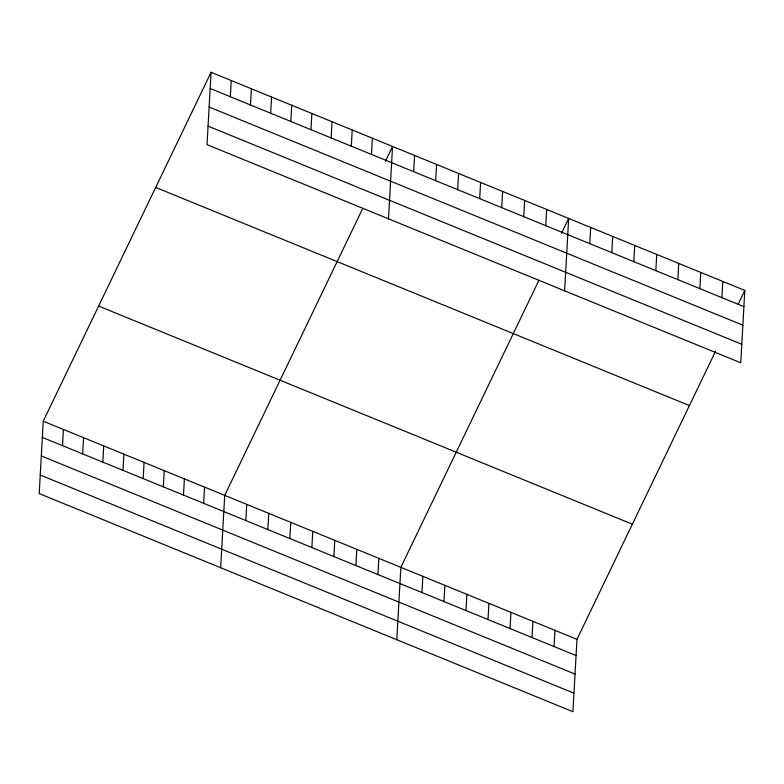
<?xml version="1.0" encoding="UTF-8"?>
<svg xmlns="http://www.w3.org/2000/svg" width="784" height="784" viewBox="0 0 784 784"><rect width="100%" height="100%" fill="white"/><g stroke="black" fill="none" stroke-linecap="round" stroke-linejoin="round"><path stroke-width="1.18" d="M211.072 72.285L207.025 144.658L740.753 362.806L744.8 290.433L211.072 72.285L43.247 421.194L39.2 493.567L572.928 711.715L576.975 639.342L715.567 351.203M62.504 445.635L63.406 429.436M82.663 453.877L83.574 437.678M102.831 462.119L103.733 445.92M122.99 470.361L123.901 454.152M143.158 478.603L144.06 462.393M163.317 486.844L164.228 470.635M183.485 495.086L184.387 478.877M203.644 503.328L204.555 487.119M230.329 96.736L231.231 80.527M220.667 567.743L224.714 495.361L362.796 208.289M250.488 104.968L251.399 88.768M245.823 520.566L246.735 504.357M270.656 113.21L271.558 97.01M267.844 529.563L268.745 513.363M290.815 121.451L291.717 105.252M310.974 129.693L311.885 113.494M289.855 538.569L290.766 522.36M331.142 137.935L332.044 121.726M311.875 547.565L312.777 531.356M351.301 146.177L352.212 129.968M333.896 556.562L334.797 540.352M371.469 154.419L372.371 138.209M355.907 565.558L356.818 549.349M388.492 218.834L392.539 146.451L385.356 161.377M377.927 574.554L378.829 558.355M413.648 171.657L414.55 155.448M396.802 639.724L400.849 567.351L538.931 280.28M435.659 180.653L436.57 164.454M421.959 592.557L422.86 576.348M457.68 189.659L458.591 173.45M443.969 601.553L444.881 585.344M479.7 198.656L480.602 182.447M465.99 610.55L466.892 594.35M501.711 207.652L502.622 191.443M488.011 619.556L488.912 603.347M523.732 216.649L524.633 200.449M510.021 628.552L510.933 612.343M545.742 225.655L546.654 209.446M532.042 637.549L532.944 621.34M564.617 290.815L568.665 218.442L561.491 233.367M554.053 646.545L554.964 630.336M589.784 243.648L590.685 227.438M611.794 252.644L612.706 236.445M633.815 261.64L634.717 245.441M655.826 270.647L656.737 254.437M677.846 279.643L678.748 263.434M699.857 288.639L700.769 272.43M721.878 297.636L722.779 281.436M738.136 304.29L744.8 290.433M210.161 88.494L743.898 306.642M209.122 107.026L742.86 325.174M208.054 126.126L741.791 344.274M155.683 187.425L689.42 405.573M98.627 306.054L632.355 524.202M43.247 421.194L576.975 639.342M42.336 437.394L576.073 655.542M41.307 455.935L575.035 674.083M40.239 475.035L573.966 693.183"/></g></svg>
